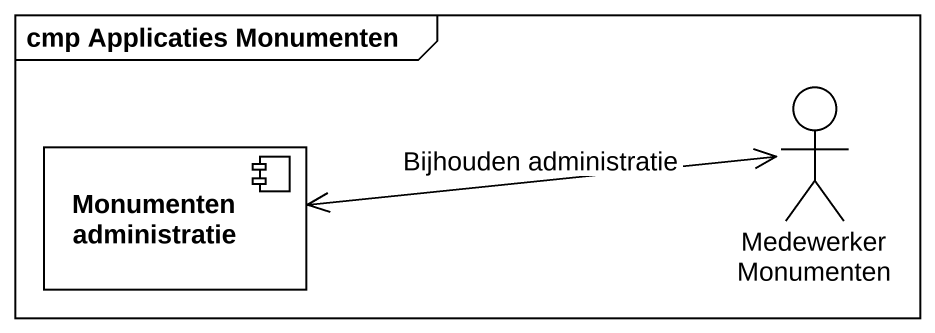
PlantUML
@startuml
mainframe cmp Applicaties Monumenten
component "Monumenten administratie" as Monumenten_administratie
actor "Medewerker Monumenten" as Medewerker_Monumenten
Monumenten_administratie <-right-> Medewerker_Monumenten : Bijhouden administratie
@enduml
